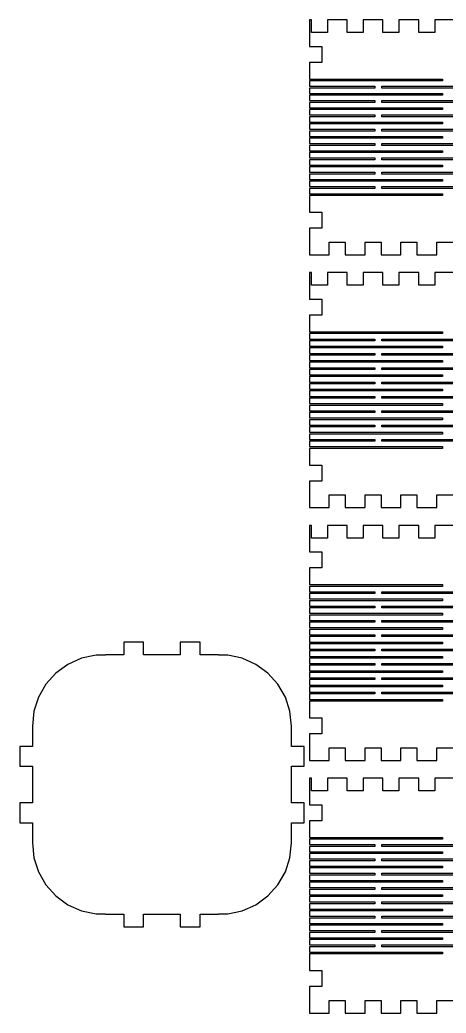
# Model space of a CAD drawing. Header units: metres. Extents: x -139 to 139, y -33 to 244.
# Drawn here: x -138.6 to -19.6, y -32.8 to 244.4 of the extents above; entities that cross this region are included whole.
import ezdxf

# ---------------------------------------------------------------- set-up
doc = ezdxf.new("R2010")
doc.units = ezdxf.units.M

msp = doc.modelspace()

# ---------------------------------------------------------------- linework, layer by layer
for p, q in [((-57.235, 244.355), (-57.765, 244.355)), ((-57.765, 244.355), (-57.765, 236.957)), ((-57.235, 240.855), (-57.235, 244.355)), ((-47.235, 244.355), (-52.765, 244.355)), ((-52.765, 244.355), (-52.765, 240.855)), ((-47.235, 240.855), (-47.235, 244.355)), ((-37.235, 244.355), (-42.765, 244.355)), ((-42.765, 244.355), (-42.765, 240.855)), ((-37.235, 240.855), (-37.235, 244.355)), ((-27.235, 244.355), (-32.765, 244.355)), ((-32.765, 244.355), (-32.765, 240.855)), ((-27.235, 240.855), (-27.235, 244.355)), ((-17.235, 244.355), (-22.765, 244.355)), ((-22.765, 244.355), (-22.765, 240.855)), ((-52.765, 240.855), (-57.235, 240.855)), ((-42.765, 240.855), (-47.235, 240.855)), ((-32.765, 240.855), (-37.235, 240.855)), ((-22.765, 240.855), (-27.235, 240.855)), ((-57.765, 236.957), (-54.265, 236.957)), ((-54.265, 236.957), (-54.265, 232.487)), ((-54.265, 232.487), (-57.765, 232.487)), ((-57.765, 232.487), (-57.765, 227.84)), ((-57.765, 227.84), (-20.5883, 227.84)), ((-20.5883, 227.34), (-57.765, 227.34)), ((-57.765, 227.34), (-57.765, 225.84)), ((-20.5883, 227.84), (-20.5883, 227.34)), ((-57.765, 225.84), (-39.51, 225.84)), ((-39.51, 225.34), (-57.765, 225.34)), ((-57.765, 225.34), (-57.765, 223.84)), ((-39.51, 225.84), (-39.51, 225.34)), ((-37.51, 225.34), (-37.51, 225.84)), ((-37.51, 225.84), (-1.00002, 225.84)), ((-1.00002, 225.34), (-37.51, 225.34)), ((-57.765, 223.84), (-20.5883, 223.84)), ((-20.5883, 223.34), (-57.765, 223.34)), ((-57.765, 223.34), (-57.765, 221.84)), ((-57.765, 221.84), (-39.51, 221.84)), ((-39.51, 221.84), (-39.51, 221.34)), ((-37.51, 221.34), (-37.51, 221.84)), ((-37.51, 221.84), (-1.00002, 221.84)), ((-20.5883, 223.84), (-20.5883, 223.34)), ((-39.51, 221.34), (-57.765, 221.34)), ((-57.765, 221.34), (-57.765, 219.84)), ((-57.765, 219.84), (-20.5883, 219.84)), ((-20.5883, 219.34), (-57.765, 219.34)), ((-57.765, 219.34), (-57.765, 217.84)), ((-1.00002, 221.34), (-37.51, 221.34)), ((-20.5883, 219.84), (-20.5883, 219.34)), ((-57.765, 217.84), (-39.51, 217.84)), ((-39.51, 217.34), (-57.765, 217.34)), ((-57.765, 217.34), (-57.765, 215.84)), ((-39.51, 217.84), (-39.51, 217.34)), ((-37.51, 217.34), (-37.51, 217.84)), ((-37.51, 217.84), (-1.00002, 217.84)), ((-1.00002, 217.34), (-37.51, 217.34)), ((-57.765, 215.84), (-20.5883, 215.84)), ((-20.5883, 215.34), (-57.765, 215.34)), ((-57.765, 215.34), (-57.765, 213.84)), ((-57.765, 213.84), (-39.51, 213.84)), ((-39.51, 213.84), (-39.51, 213.34)), ((-37.51, 213.34), (-37.51, 213.84)), ((-37.51, 213.84), (-1.00002, 213.84)), ((-20.5883, 215.84), (-20.5883, 215.34)), ((-39.51, 213.34), (-57.765, 213.34)), ((-57.765, 213.34), (-57.765, 211.84)), ((-57.765, 211.84), (-20.5883, 211.84)), ((-20.5883, 211.34), (-57.765, 211.34)), ((-57.765, 211.34), (-57.765, 209.84)), ((-1.00002, 213.34), (-37.51, 213.34)), ((-20.5883, 211.84), (-20.5883, 211.34)), ((-57.765, 209.84), (-39.51, 209.84)), ((-39.51, 209.34), (-57.765, 209.34)), ((-57.765, 209.34), (-57.765, 207.84)), ((-57.765, 207.84), (-20.5883, 207.84)), ((-39.51, 209.84), (-39.51, 209.34)), ((-37.51, 209.34), (-37.51, 209.84)), ((-37.51, 209.84), (-1.00002, 209.84)), ((-1.00002, 209.34), (-37.51, 209.34)), ((-20.5883, 207.84), (-20.5883, 207.34)), ((-20.5883, 207.34), (-57.765, 207.34)), ((-57.765, 207.34), (-57.765, 205.84)), ((-57.765, 205.84), (-39.51, 205.84)), ((-39.51, 205.34), (-57.765, 205.34)), ((-57.765, 205.34), (-57.765, 203.84)), ((-39.51, 205.84), (-39.51, 205.34)), ((-37.51, 205.34), (-37.51, 205.84)), ((-37.51, 205.84), (-1.00002, 205.84)), ((-1.00002, 205.34), (-37.51, 205.34)), ((-57.765, 203.84), (-20.5883, 203.84)), ((-20.5883, 203.34), (-57.765, 203.34)), ((-57.765, 203.34), (-57.765, 201.84)), ((-20.5883, 203.84), (-20.5883, 203.34)), ((-57.765, 201.84), (-39.51, 201.84)), ((-39.51, 201.34), (-57.765, 201.34)), ((-57.765, 201.34), (-57.765, 199.84)), ((-57.765, 199.84), (-20.5883, 199.84)), ((-39.51, 201.84), (-39.51, 201.34)), ((-37.51, 201.34), (-37.51, 201.84)), ((-37.51, 201.84), (-1.00002, 201.84)), ((-1.00002, 201.34), (-37.51, 201.34)), ((-20.5883, 199.84), (-20.5883, 199.34)), ((-20.5883, 199.34), (-57.765, 199.34)), ((-57.765, 199.34), (-57.765, 197.84)), ((-57.765, 197.84), (-39.51, 197.84)), ((-39.51, 197.34), (-57.765, 197.34)), ((-57.765, 197.34), (-57.765, 195.84)), ((-39.51, 197.84), (-39.51, 197.34)), ((-37.51, 197.34), (-37.51, 197.84)), ((-37.51, 197.84), (-1.00002, 197.84)), ((-1.00002, 197.34), (-37.51, 197.34)), ((-57.765, 195.84), (-20.5883, 195.84)), ((-20.5883, 195.34), (-57.765, 195.34)), ((-57.765, 195.34), (-57.765, 190.693)), ((-20.5883, 195.84), (-20.5883, 195.34)), ((-57.765, 190.693), (-54.265, 190.693)), ((-54.265, 190.693), (-54.265, 186.223)), ((-54.265, 186.223), (-57.765, 186.223)), ((-57.765, 186.223), (-57.765, 178.825)), ((-52.235, 182.325), (-47.765, 182.325)), ((-52.235, 178.825), (-52.235, 182.325)), ((-47.765, 182.325), (-47.765, 178.825)), ((-42.235, 178.825), (-42.235, 182.325)), ((-42.235, 182.325), (-37.765, 182.325)), ((-37.765, 182.325), (-37.765, 178.825)), ((-32.235, 178.825), (-32.235, 182.325)), ((-32.235, 182.325), (-27.765, 182.325)), ((-27.765, 182.325), (-27.765, 178.825)), ((-22.235, 178.825), (-22.235, 182.325)), ((-22.235, 182.325), (-17.765, 182.325)), ((-57.765, 178.825), (-52.235, 178.825)), ((-47.765, 178.825), (-42.235, 178.825)), ((-37.765, 178.825), (-32.235, 178.825)), ((-27.765, 178.825), (-22.235, 178.825)), ((-57.235, 173.825), (-57.765, 173.825)), ((-57.765, 173.825), (-57.765, 166.427)), ((-57.235, 170.325), (-57.235, 173.825)), ((-47.235, 173.825), (-52.765, 173.825)), ((-52.765, 173.825), (-52.765, 170.325)), ((-47.235, 170.325), (-47.235, 173.825)), ((-37.235, 173.825), (-42.765, 173.825)), ((-42.765, 173.825), (-42.765, 170.325)), ((-37.235, 170.325), (-37.235, 173.825)), ((-27.235, 173.825), (-32.765, 173.825)), ((-32.765, 173.825), (-32.765, 170.325)), ((-27.235, 170.325), (-27.235, 173.825)), ((-17.235, 173.825), (-22.765, 173.825)), ((-22.765, 173.825), (-22.765, 170.325)), ((-52.765, 170.325), (-57.235, 170.325)), ((-42.765, 170.325), (-47.235, 170.325)), ((-32.765, 170.325), (-37.235, 170.325)), ((-22.765, 170.325), (-27.235, 170.325)), ((-57.765, 166.427), (-54.265, 166.427)), ((-54.265, 166.427), (-54.265, 161.957)), ((-54.265, 161.957), (-57.765, 161.957)), ((-57.765, 161.957), (-57.765, 157.31)), ((-57.765, 157.31), (-20.5883, 157.31)), ((-20.5883, 156.81), (-57.765, 156.81)), ((-57.765, 156.81), (-57.765, 155.31)), ((-57.765, 155.31), (-39.51, 155.31)), ((-39.51, 155.31), (-39.51, 154.81)), ((-37.51, 154.81), (-37.51, 155.31)), ((-37.51, 155.31), (-1.00002, 155.31)), ((-20.5883, 157.31), (-20.5883, 156.81)), ((-39.51, 154.81), (-57.765, 154.81)), ((-57.765, 154.81), (-57.765, 153.31)), ((-57.765, 153.31), (-20.5883, 153.31)), ((-20.5883, 152.81), (-57.765, 152.81)), ((-57.765, 152.81), (-57.765, 151.31)), ((-1.00002, 154.81), (-37.51, 154.81)), ((-20.5883, 153.31), (-20.5883, 152.81)), ((-57.765, 151.31), (-39.51, 151.31)), ((-39.51, 150.81), (-57.765, 150.81)), ((-57.765, 150.81), (-57.765, 149.31)), ((-39.51, 151.31), (-39.51, 150.81)), ((-37.51, 150.81), (-37.51, 151.31)), ((-37.51, 151.31), (-1.00002, 151.31)), ((-1.00002, 150.81), (-37.51, 150.81)), ((-57.765, 149.31), (-20.5883, 149.31)), ((-20.5883, 148.81), (-57.765, 148.81)), ((-57.765, 148.81), (-57.765, 147.31)), ((-57.765, 147.31), (-39.51, 147.31)), ((-39.51, 147.31), (-39.51, 146.81)), ((-37.51, 146.81), (-37.51, 147.31)), ((-37.51, 147.31), (-1.00002, 147.31)), ((-20.5883, 149.31), (-20.5883, 148.81)), ((-39.51, 146.81), (-57.765, 146.81)), ((-57.765, 146.81), (-57.765, 145.31)), ((-57.765, 145.31), (-20.5883, 145.31)), ((-20.5883, 144.81), (-57.765, 144.81)), ((-57.765, 144.81), (-57.765, 143.31)), ((-1.00002, 146.81), (-37.51, 146.81)), ((-20.5883, 145.31), (-20.5883, 144.81)), ((-57.765, 143.31), (-39.51, 143.31)), ((-39.51, 142.81), (-57.765, 142.81)), ((-57.765, 142.81), (-57.765, 141.31)), ((-39.51, 143.31), (-39.51, 142.81)), ((-37.51, 142.81), (-37.51, 143.31)), ((-37.51, 143.31), (-1.00002, 143.31)), ((-1.00002, 142.81), (-37.51, 142.81)), ((-57.765, 141.31), (-20.5883, 141.31)), ((-20.5883, 140.81), (-57.765, 140.81)), ((-57.765, 140.81), (-57.765, 139.31)), ((-57.765, 139.31), (-39.51, 139.31)), ((-39.51, 138.81), (-57.765, 138.81)), ((-57.765, 138.81), (-57.765, 137.31)), ((-39.51, 139.31), (-39.51, 138.81)), ((-37.51, 138.81), (-37.51, 139.31)), ((-37.51, 139.31), (-1.00002, 139.31)), ((-1.00002, 138.81), (-37.51, 138.81)), ((-20.5883, 141.31), (-20.5883, 140.81)), ((-57.765, 137.31), (-20.5883, 137.31)), ((-20.5883, 136.81), (-57.765, 136.81)), ((-57.765, 136.81), (-57.765, 135.31)), ((-20.5883, 137.31), (-20.5883, 136.81)), ((-57.765, 135.31), (-39.51, 135.31)), ((-39.51, 134.81), (-57.765, 134.81)), ((-57.765, 134.81), (-57.765, 133.31)), ((-57.765, 133.31), (-20.5883, 133.31)), ((-39.51, 135.31), (-39.51, 134.81)), ((-37.51, 134.81), (-37.51, 135.31)), ((-37.51, 135.31), (-1.00002, 135.31)), ((-1.00002, 134.81), (-37.51, 134.81)), ((-20.5883, 133.31), (-20.5883, 132.81)), ((-20.5883, 132.81), (-57.765, 132.81)), ((-57.765, 132.81), (-57.765, 131.31)), ((-57.765, 131.31), (-39.51, 131.31)), ((-39.51, 130.81), (-57.765, 130.81)), ((-57.765, 130.81), (-57.765, 129.31)), ((-39.51, 131.31), (-39.51, 130.81)), ((-37.51, 130.81), (-37.51, 131.31)), ((-37.51, 131.31), (-1.00002, 131.31)), ((-1.00002, 130.81), (-37.51, 130.81)), ((-57.765, 129.31), (-20.5883, 129.31)), ((-20.5883, 128.81), (-57.765, 128.81)), ((-57.765, 128.81), (-57.765, 127.31)), ((-20.5883, 129.31), (-20.5883, 128.81)), ((-57.765, 127.31), (-39.51, 127.31)), ((-39.51, 126.81), (-57.765, 126.81)), ((-57.765, 126.81), (-57.765, 125.31)), ((-57.765, 125.31), (-20.5883, 125.31)), ((-20.5883, 124.81), (-57.765, 124.81)), ((-57.765, 124.81), (-57.765, 120.163)), ((-39.51, 127.31), (-39.51, 126.81)), ((-37.51, 126.81), (-37.51, 127.31)), ((-37.51, 127.31), (-1.00002, 127.31)), ((-1.00002, 126.81), (-37.51, 126.81)), ((-20.5883, 125.31), (-20.5883, 124.81)), ((-57.765, 120.163), (-54.265, 120.163)), ((-54.265, 120.163), (-54.265, 115.693)), ((-54.265, 115.693), (-57.765, 115.693)), ((-57.765, 115.693), (-57.765, 108.295)), ((-52.235, 111.795), (-47.765, 111.795)), ((-52.235, 108.295), (-52.235, 111.795)), ((-47.765, 111.795), (-47.765, 108.295)), ((-42.235, 108.295), (-42.235, 111.795)), ((-42.235, 111.795), (-37.765, 111.795)), ((-37.765, 111.795), (-37.765, 108.295)), ((-32.235, 108.295), (-32.235, 111.795)), ((-32.235, 111.795), (-27.765, 111.795)), ((-27.765, 111.795), (-27.765, 108.295)), ((-22.235, 108.295), (-22.235, 111.795)), ((-22.235, 111.795), (-17.765, 111.795)), ((-57.765, 108.295), (-52.235, 108.295)), ((-47.765, 108.295), (-42.235, 108.295)), ((-37.765, 108.295), (-32.235, 108.295)), ((-27.765, 108.295), (-22.235, 108.295)), ((-57.235, 103.295), (-57.765, 103.295)), ((-57.765, 103.295), (-57.765, 95.8975)), ((-57.235, 99.795), (-57.235, 103.295)), ((-47.235, 103.295), (-52.765, 103.295)), ((-52.765, 103.295), (-52.765, 99.795)), ((-47.235, 99.795), (-47.235, 103.295)), ((-37.235, 103.295), (-42.765, 103.295)), ((-42.765, 103.295), (-42.765, 99.795)), ((-37.235, 99.795), (-37.235, 103.295)), ((-27.235, 103.295), (-32.765, 103.295)), ((-32.765, 103.295), (-32.765, 99.795)), ((-27.235, 99.795), (-27.235, 103.295)), ((-17.235, 103.295), (-22.765, 103.295)), ((-22.765, 103.295), (-22.765, 99.795)), ((-52.765, 99.795), (-57.235, 99.795)), ((-42.765, 99.795), (-47.235, 99.795)), ((-32.765, 99.795), (-37.235, 99.795)), ((-22.765, 99.795), (-27.235, 99.795)), ((-57.765, 95.8975), (-54.265, 95.8975)), ((-54.265, 95.8975), (-54.265, 91.4275)), ((-54.265, 91.4275), (-57.765, 91.4275)), ((-57.765, 91.4275), (-57.765, 86.78)), ((-57.765, 86.78), (-20.5883, 86.78)), ((-20.5883, 86.28), (-57.765, 86.28)), ((-57.765, 86.28), (-57.765, 84.78)), ((-20.5883, 86.78), (-20.5883, 86.28)), ((-57.765, 84.78), (-39.51, 84.78)), ((-39.51, 84.28), (-57.765, 84.28)), ((-57.765, 84.28), (-57.765, 82.78)), ((-39.51, 84.78), (-39.51, 84.28)), ((-37.51, 84.28), (-37.51, 84.78)), ((-37.51, 84.78), (-1.00002, 84.78)), ((-1.00002, 84.28), (-37.51, 84.28)), ((-57.765, 82.78), (-20.5883, 82.78)), ((-20.5883, 82.28), (-57.765, 82.28)), ((-57.765, 82.28), (-57.765, 80.78)), ((-57.765, 80.78), (-39.51, 80.78)), ((-39.51, 80.78), (-39.51, 80.28)), ((-37.51, 80.28), (-37.51, 80.78)), ((-37.51, 80.78), (-1.00002, 80.78)), ((-20.5883, 82.78), (-20.5883, 82.28)), ((-39.51, 80.28), (-57.765, 80.28)), ((-57.765, 80.28), (-57.765, 78.78)), ((-57.765, 78.78), (-20.5883, 78.78)), ((-20.5883, 78.28), (-57.765, 78.28)), ((-57.765, 78.28), (-57.765, 76.78)), ((-1.00002, 80.28), (-37.51, 80.28)), ((-20.5883, 78.78), (-20.5883, 78.28)), ((-57.765, 76.78), (-39.51, 76.78)), ((-39.51, 76.28), (-57.765, 76.28)), ((-57.765, 76.28), (-57.765, 74.78)), ((-39.51, 76.78), (-39.51, 76.28)), ((-37.51, 76.28), (-37.51, 76.78)), ((-37.51, 76.78), (-1.00002, 76.78)), ((-1.00002, 76.28), (-37.51, 76.28)), ((-57.765, 74.78), (-20.5883, 74.78)), ((-20.5883, 74.28), (-57.765, 74.28)), ((-57.765, 74.28), (-57.765, 72.78)), ((-57.765, 72.78), (-39.51, 72.78)), ((-39.51, 72.28), (-57.765, 72.28)), ((-57.765, 72.28), (-57.765, 70.78)), ((-39.51, 72.78), (-39.51, 72.28)), ((-37.51, 72.28), (-37.51, 72.78)), ((-37.51, 72.78), (-1.00002, 72.78)), ((-1.00002, 72.28), (-37.51, 72.28)), ((-20.5883, 74.78), (-20.5883, 74.28)), ((-104.073, 70.7051), (-109.603, 70.7051)), ((-109.603, 70.7051), (-109.603, 67.2051)), ((-104.073, 67.2051), (-104.073, 70.7051)), ((-88.3076, 70.7051), (-93.8376, 70.7051)), ((-93.8376, 70.7051), (-93.8376, 67.2051)), ((-88.3076, 67.2051), (-88.3076, 70.7051)), ((-57.765, 70.78), (-20.5883, 70.78)), ((-20.5883, 70.28), (-57.765, 70.28)), ((-57.765, 70.28), (-57.765, 68.78)), ((-20.5883, 70.78), (-20.5883, 70.28)), ((-117.33, 67.0961), (-121.398, 66.2313)), ((-114.72, 67.0961), (-117.33, 67.0961)), ((-109.603, 67.2051), (-114.72, 67.2051)), ((-114.72, 67.2051), (-114.72, 67.0961)), ((-93.8376, 67.2051), (-104.073, 67.2051)), ((-83.1901, 67.2051), (-88.3076, 67.2051)), ((-83.1901, 67.0961), (-83.1901, 67.2051)), ((-80.5805, 67.0961), (-83.1901, 67.0961)), ((-76.5122, 66.2313), (-80.5805, 67.0961)), ((-57.765, 68.78), (-39.51, 68.78)), ((-39.51, 68.28), (-57.765, 68.28)), ((-57.765, 68.28), (-57.765, 66.78)), ((-57.765, 66.78), (-20.5883, 66.78)), ((-39.51, 68.78), (-39.51, 68.28)), ((-37.51, 68.28), (-37.51, 68.78)), ((-37.51, 68.78), (-1.00002, 68.78)), ((-1.00002, 68.28), (-37.51, 68.28)), ((-20.5883, 66.78), (-20.5883, 66.28)), ((-125.198, 64.5396), (-128.562, 62.0949)), ((-121.398, 66.2313), (-125.198, 64.5396)), ((-72.7125, 64.5396), (-76.5122, 66.2313)), ((-69.3477, 62.0949), (-72.7125, 64.5396)), ((-20.5883, 66.28), (-57.765, 66.28)), ((-57.765, 66.28), (-57.765, 64.78)), ((-57.765, 64.78), (-39.51, 64.78)), ((-39.51, 64.28), (-57.765, 64.28)), ((-57.765, 64.28), (-57.765, 62.78)), ((-39.51, 64.78), (-39.51, 64.28)), ((-37.51, 64.28), (-37.51, 64.78)), ((-37.51, 64.78), (-1.00002, 64.78)), ((-1.00002, 64.28), (-37.51, 64.28)), ((-128.562, 62.0949), (-131.346, 59.004)), ((-66.5646, 59.004), (-69.3477, 62.0949)), ((-57.765, 62.78), (-20.5883, 62.78)), ((-20.5883, 62.28), (-57.765, 62.28)), ((-57.765, 62.28), (-57.765, 60.78)), ((-20.5883, 62.78), (-20.5883, 62.28)), ((-131.346, 59.004), (-133.425, 55.4021)), ((-64.485, 55.4021), (-66.5646, 59.004)), ((-57.765, 60.78), (-39.51, 60.78)), ((-39.51, 60.28), (-57.765, 60.28)), ((-57.765, 60.28), (-57.765, 58.78)), ((-57.765, 58.78), (-20.5883, 58.78)), ((-20.5883, 58.28), (-57.765, 58.28)), ((-57.765, 58.28), (-57.765, 56.78)), ((-39.51, 60.78), (-39.51, 60.28)), ((-37.51, 60.28), (-37.51, 60.78)), ((-37.51, 60.78), (-1.00002, 60.78)), ((-1.00002, 60.28), (-37.51, 60.28)), ((-20.5883, 58.78), (-20.5883, 58.28)), ((-57.765, 56.78), (-39.51, 56.78)), ((-39.51, 56.28), (-57.765, 56.28)), ((-57.765, 56.28), (-57.765, 54.78)), ((-39.51, 56.78), (-39.51, 56.28)), ((-37.51, 56.28), (-37.51, 56.78)), ((-37.51, 56.78), (-1.00002, 56.78)), ((-1.00002, 56.28), (-37.51, 56.28)), ((-133.425, 55.4021), (-134.71, 51.4464)), ((-63.1998, 51.4464), (-64.485, 55.4021)), ((-57.765, 54.78), (-20.5883, 54.78)), ((-20.5883, 54.28), (-57.765, 54.28)), ((-57.765, 54.28), (-57.765, 49.6325)), ((-20.5883, 54.78), (-20.5883, 54.28)), ((-134.71, 51.4464), (-135.145, 47.31)), ((-62.765, 47.31), (-63.1998, 51.4464)), ((-135.145, 47.31), (-135.089, 46.78)), ((-62.8207, 46.78), (-62.765, 47.31)), ((-57.765, 49.6325), (-54.265, 49.6325)), ((-54.265, 49.6325), (-54.265, 45.1625)), ((-135.089, 46.78), (-135.145, 46.78)), ((-135.145, 46.78), (-135.145, 41.6625)), ((-62.765, 46.78), (-62.8207, 46.78)), ((-62.765, 41.6625), (-62.765, 46.78)), ((-54.265, 45.1625), (-57.765, 45.1625)), ((-57.765, 45.1625), (-57.765, 37.765)), ((-135.145, 41.6625), (-138.645, 41.6625)), ((-138.645, 41.6625), (-138.645, 36.1325)), ((-59.265, 41.6625), (-62.765, 41.6625)), ((-59.265, 36.1325), (-59.265, 41.6625)), ((-52.235, 41.265), (-47.765, 41.265)), ((-52.235, 37.765), (-52.235, 41.265)), ((-47.765, 41.265), (-47.765, 37.765)), ((-42.235, 37.765), (-42.235, 41.265)), ((-42.235, 41.265), (-37.765, 41.265)), ((-37.765, 41.265), (-37.765, 37.765)), ((-32.235, 37.765), (-32.235, 41.265)), ((-32.235, 41.265), (-27.765, 41.265)), ((-27.765, 41.265), (-27.765, 37.765)), ((-22.235, 37.765), (-22.235, 41.265)), ((-22.235, 41.265), (-17.765, 41.265)), ((-138.645, 36.1325), (-135.145, 36.1325)), ((-135.145, 36.1325), (-135.145, 25.8975)), ((-62.765, 25.8975), (-62.765, 36.1325)), ((-62.765, 36.1325), (-59.265, 36.1325)), ((-57.765, 37.765), (-52.235, 37.765)), ((-47.765, 37.765), (-42.235, 37.765)), ((-37.765, 37.765), (-32.235, 37.765)), ((-27.765, 37.765), (-22.235, 37.765)), ((-57.235, 32.765), (-57.765, 32.765)), ((-57.765, 32.765), (-57.765, 25.3675)), ((-57.235, 29.265), (-57.235, 32.765)), ((-47.235, 32.765), (-52.765, 32.765)), ((-52.765, 32.765), (-52.765, 29.265)), ((-47.235, 29.265), (-47.235, 32.765)), ((-37.235, 32.765), (-42.765, 32.765)), ((-42.765, 32.765), (-42.765, 29.265)), ((-37.235, 29.265), (-37.235, 32.765)), ((-27.235, 32.765), (-32.765, 32.765)), ((-32.765, 32.765), (-32.765, 29.265)), ((-27.235, 29.265), (-27.235, 32.765)), ((-17.235, 32.765), (-22.765, 32.765)), ((-22.765, 32.765), (-22.765, 29.265)), ((-52.765, 29.265), (-57.235, 29.265)), ((-42.765, 29.265), (-47.235, 29.265)), ((-32.765, 29.265), (-37.235, 29.265)), ((-22.765, 29.265), (-27.235, 29.265)), ((-135.145, 25.8975), (-138.645, 25.8975)), ((-138.645, 25.8975), (-138.645, 20.3675)), ((-59.265, 25.8975), (-62.765, 25.8975)), ((-59.265, 20.3675), (-59.265, 25.8975)), ((-57.765, 25.3675), (-54.265, 25.3675)), ((-54.265, 25.3675), (-54.265, 20.8975)), ((-138.645, 20.3675), (-135.145, 20.3675)), ((-135.145, 20.3675), (-135.145, 15.25)), ((-62.765, 15.25), (-62.765, 20.3675)), ((-62.765, 20.3675), (-59.265, 20.3675)), ((-54.265, 20.8975), (-57.765, 20.8975)), ((-57.765, 20.8975), (-57.765, 16.25)), ((-135.145, 15.25), (-135.089, 15.25)), ((-135.089, 15.25), (-135.145, 14.72)), ((-135.145, 14.72), (-134.71, 10.5836)), ((-63.1998, 10.5836), (-62.765, 14.72)), ((-62.765, 14.72), (-62.8207, 15.25)), ((-62.8207, 15.25), (-62.765, 15.25)), ((-57.765, 16.25), (-20.5883, 16.25)), ((-20.5883, 15.75), (-57.765, 15.75)), ((-57.765, 15.75), (-57.765, 14.25)), ((-57.765, 14.25), (-39.51, 14.25)), ((-39.51, 14.25), (-39.51, 13.75)), ((-37.51, 13.75), (-37.51, 14.25)), ((-37.51, 14.25), (-1.00002, 14.25)), ((-20.5883, 16.25), (-20.5883, 15.75)), ((-39.51, 13.75), (-57.765, 13.75)), ((-57.765, 13.75), (-57.765, 12.25)), ((-57.765, 12.25), (-20.5883, 12.25)), ((-20.5883, 11.75), (-57.765, 11.75)), ((-57.765, 11.75), (-57.765, 10.25)), ((-1.00002, 13.75), (-37.51, 13.75)), ((-20.5883, 12.25), (-20.5883, 11.75)), ((-134.71, 10.5836), (-133.425, 6.62794)), ((-64.485, 6.62794), (-63.1998, 10.5836)), ((-57.765, 10.25), (-39.51, 10.25)), ((-39.51, 9.75), (-57.765, 9.75)), ((-57.765, 9.75), (-57.765, 8.25)), ((-39.51, 10.25), (-39.51, 9.75)), ((-37.51, 9.75), (-37.51, 10.25)), ((-37.51, 10.25), (-1.00002, 10.25)), ((-1.00002, 9.75), (-37.51, 9.75)), ((-133.425, 6.62794), (-131.346, 3.02597)), ((-66.5646, 3.02597), (-64.485, 6.62794)), ((-57.765, 8.25), (-20.5883, 8.25)), ((-20.5883, 7.75), (-57.765, 7.75)), ((-57.765, 7.75), (-57.765, 6.25)), ((-57.765, 6.25), (-39.51, 6.25)), ((-39.51, 5.75), (-57.765, 5.75)), ((-57.765, 5.75), (-57.765, 4.25)), ((-39.51, 6.25), (-39.51, 5.75)), ((-37.51, 5.75), (-37.51, 6.25)), ((-37.51, 6.25), (-1.00002, 6.25)), ((-1.00002, 5.75), (-37.51, 5.75)), ((-20.5883, 8.25), (-20.5883, 7.75)), ((-131.346, 3.02597), (-128.562, -0.064896)), ((-69.3477, -0.064896), (-66.5646, 3.02597)), ((-57.765, 4.25), (-20.5883, 4.25)), ((-20.5883, 3.75), (-57.765, 3.75)), ((-57.765, 3.75), (-57.765, 2.25)), ((-20.5883, 4.25), (-20.5883, 3.75)), ((-57.765, 2.25), (-39.51, 2.25)), ((-39.51, 1.75), (-57.765, 1.75)), ((-57.765, 1.75), (-57.765, 0.25)), ((-57.765, 0.25), (-20.5883, 0.25)), ((-39.51, 2.25), (-39.51, 1.75)), ((-37.51, 1.75), (-37.51, 2.25)), ((-37.51, 2.25), (-1.00002, 2.25)), ((-1.00002, 1.75), (-37.51, 1.75)), ((-20.5883, 0.25), (-20.5883, -0.25)), ((-128.562, -0.064896), (-125.198, -2.50961)), ((-125.198, -2.50961), (-121.398, -4.20131)), ((-76.5122, -4.20131), (-72.7125, -2.50961)), ((-72.7125, -2.50961), (-69.3477, -0.064896)), ((-20.5883, -0.25), (-57.765, -0.25)), ((-57.765, -0.25), (-57.765, -1.75)), ((-57.765, -1.75), (-39.51, -1.75)), ((-39.51, -2.25), (-57.765, -2.25)), ((-57.765, -2.25), (-57.765, -3.75)), ((-39.51, -1.75), (-39.51, -2.25)), ((-37.51, -2.25), (-37.51, -1.75)), ((-37.51, -1.75), (-1.00002, -1.75)), ((-1.00002, -2.25), (-37.51, -2.25)), ((-121.398, -4.20131), (-117.33, -5.06606)), ((-117.33, -5.06606), (-114.72, -5.06606)), ((-114.72, -5.06606), (-114.72, -5.17505)), ((-114.72, -5.17505), (-109.603, -5.17505)), ((-109.603, -5.17505), (-109.603, -8.67505)), ((-104.073, -8.67505), (-104.073, -5.17505)), ((-104.073, -5.17505), (-93.8376, -5.17505)), ((-93.8376, -5.17505), (-93.8376, -8.67505)), ((-88.3076, -8.67505), (-88.3076, -5.17505)), ((-88.3076, -5.17505), (-83.1901, -5.17505)), ((-83.1901, -5.17505), (-83.1901, -5.06606)), ((-83.1901, -5.06606), (-80.5805, -5.06606)), ((-80.5805, -5.06606), (-76.5122, -4.20131)), ((-57.765, -3.75), (-20.5883, -3.75)), ((-20.5883, -4.25), (-57.765, -4.25)), ((-57.765, -4.25), (-57.765, -5.75)), ((-20.5883, -3.75), (-20.5883, -4.25)), ((-57.765, -5.75), (-39.51, -5.75)), ((-39.51, -6.25), (-57.765, -6.25)), ((-57.765, -6.25), (-57.765, -7.75)), ((-57.765, -7.75), (-20.5883, -7.75)), ((-20.5883, -8.25), (-57.765, -8.25)), ((-57.765, -8.25), (-57.765, -9.75)), ((-39.51, -5.75), (-39.51, -6.25)), ((-37.51, -6.25), (-37.51, -5.75)), ((-37.51, -5.75), (-1.00002, -5.75)), ((-1.00002, -6.25), (-37.51, -6.25)), ((-20.5883, -7.75), (-20.5883, -8.25)), ((-109.603, -8.67505), (-104.073, -8.67505)), ((-93.8376, -8.67505), (-88.3076, -8.67505)), ((-57.765, -9.75), (-39.51, -9.75)), ((-39.51, -10.25), (-57.765, -10.25)), ((-57.765, -10.25), (-57.765, -11.75)), ((-39.51, -9.75), (-39.51, -10.25)), ((-37.51, -10.25), (-37.51, -9.75)), ((-37.51, -9.75), (-1.00002, -9.75)), ((-1.00002, -10.25), (-37.51, -10.25)), ((-57.765, -11.75), (-20.5883, -11.75)), ((-20.5883, -12.25), (-57.765, -12.25)), ((-57.765, -12.25), (-57.765, -13.75)), ((-57.765, -13.75), (-39.51, -13.75)), ((-39.51, -13.75), (-39.51, -14.25)), ((-37.51, -14.25), (-37.51, -13.75)), ((-37.51, -13.75), (-1.00002, -13.75)), ((-20.5883, -11.75), (-20.5883, -12.25)), ((-39.51, -14.25), (-57.765, -14.25)), ((-57.765, -14.25), (-57.765, -15.75)), ((-57.765, -15.75), (-20.5883, -15.75)), ((-20.5883, -16.25), (-57.765, -16.25)), ((-57.765, -16.25), (-57.765, -20.8975)), ((-1.00002, -14.25), (-37.51, -14.25)), ((-20.5883, -15.75), (-20.5883, -16.25)), ((-57.765, -20.8975), (-54.265, -20.8975)), ((-54.265, -20.8975), (-54.265, -25.3675)), ((-54.265, -25.3675), (-57.765, -25.3675)), ((-57.765, -25.3675), (-57.765, -32.765)), ((-52.235, -29.265), (-47.765, -29.265)), ((-52.235, -32.765), (-52.235, -29.265)), ((-47.765, -29.265), (-47.765, -32.765)), ((-42.235, -32.765), (-42.235, -29.265)), ((-42.235, -29.265), (-37.765, -29.265)), ((-37.765, -29.265), (-37.765, -32.765)), ((-32.235, -32.765), (-32.235, -29.265)), ((-32.235, -29.265), (-27.765, -29.265)), ((-27.765, -29.265), (-27.765, -32.765)), ((-22.235, -32.765), (-22.235, -29.265)), ((-22.235, -29.265), (-17.765, -29.265)), ((-57.765, -32.765), (-52.235, -32.765)), ((-47.765, -32.765), (-42.235, -32.765)), ((-37.765, -32.765), (-32.235, -32.765)), ((-27.765, -32.765), (-22.235, -32.765))]:
    msp.add_line(p, q)

doc.saveas('drawing.dxf')
